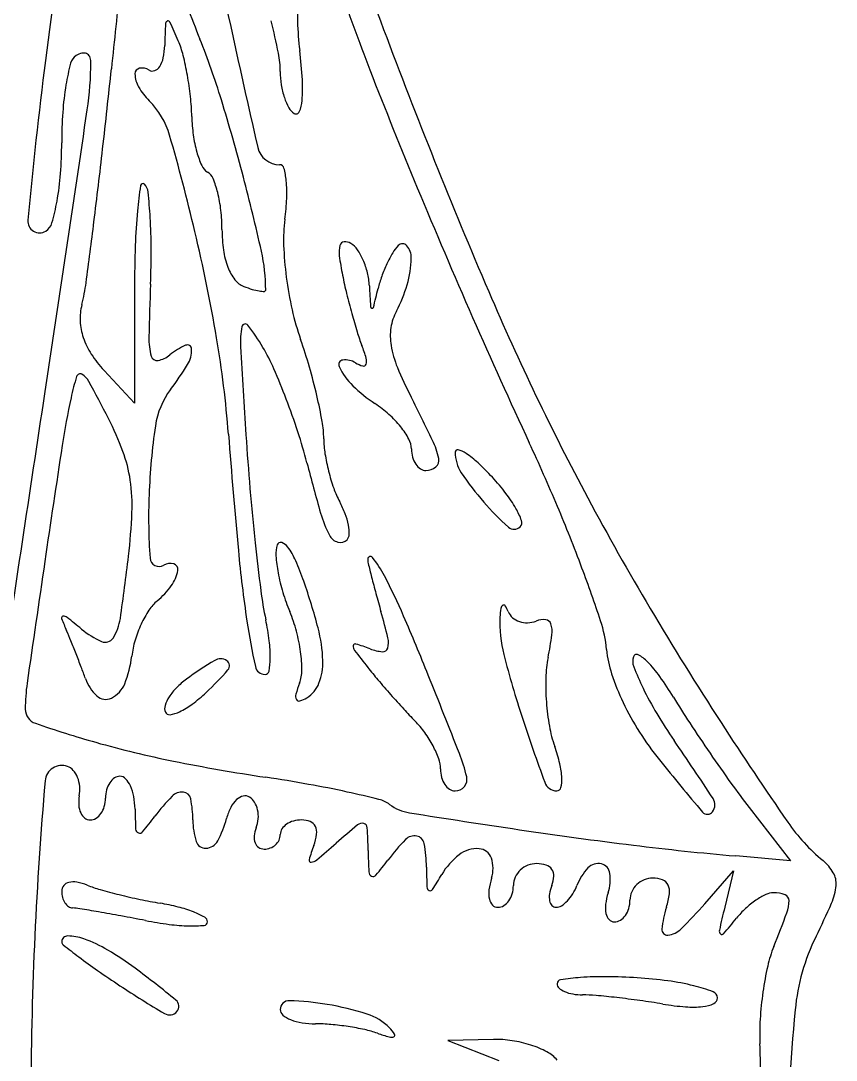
# Model space of a CAD drawing. Extents: x 0.12 to 1.64, y 0.04 to 1.72.
# Drawn here: x 0.551 to 0.8308, y 1.1225 to 1.4794 of the extents above; entities that cross this region are included whole.
import ezdxf

# ---------------------------------------------------------------- set-up
doc = ezdxf.new("R2010")
doc.units = 0
doc.header["$MEASUREMENT"] = 0
doc.layers.add('Outline', color=30, linetype='Continuous')
doc.layers.add('Silk', color=7, linetype='Continuous')

msp = doc.modelspace()

# ---------------------------------------------------------------- linework, layer by layer
at = {"layer": 'Outline'}
for centre, radius, start, end in [((2.771534726169954, 2.260187834783565), 2.237791303800998, 197.8983043384525, 200.5003376524145), ((2.635410331182115, 2.209291661819219), 2.092463153282779, 200.5003265511969, 203.1557525064273), ((1.548427726898953, 1.744403792395504), 0.9102398608580875, 203.1557615905637, 208.1025983610802), ((1.585787047064612, 1.764352820638514), 0.952591750190982, 208.1025363754527, 210.7261101026125), ((1.789797602583568, 1.885611900513249), 1.189918679162248, 210.7261389634688, 212.9466247120435), ((1.946440268313401, 1.987130085727582), 1.376581119561889, 212.9466452604118, 214.6615905236566), ((0.8682030273890013, 1.241592046860404), 0.065694963134063, 214.6615430453433, 230.3098677459701), ((0.8162679045985187, 1.179014001673837), 0.0156270432272982, 30.20735577131417, 50.309777284871), ((0.8234599752928815, 1.183201129218041), 0.0073049090091971, 354.7218154979904, 30.20731344497037), ((0.8110097984442113, 1.184351297035618), 0.019808100184718, 336.4446313960733, 354.7218705373743), ((0.5895168483346954, 1.280914448037163), 0.2614350214487527, 333.6756434933987, 336.4444992033017), ((0.8882657386624089, 1.133105381285056), 0.0718792742035761, 153.6755608156399, 174.6459952771703), ((1.786344173865195, 1.048939267192829), 0.9738930271683924, 174.6459927027518, 177.7647532292767)]:
    msp.add_arc(centre, radius, start, end, dxfattribs=at)
at = {"layer": 'Silk'}
for p, q in [((0.59, 1.387390524999999), (0.59, 1.348114384999999)), ((0.59, 1.348114384999999), (0.57953166, 1.359350829999999)), ((0.800928095, 1.209244989999998), (0.815056215, 1.190989979999999)), ((0.815056215, 1.190989979999999), (0.796278105, 1.192635654999999)), ((0.78571282, 1.17625), (0.79552856, 1.1875)), ((0.79552856, 1.1875), (0.7925053850000002, 1.175)), ((0.713137775, 1.129619609999999), (0.6975, 1.129239219999998)), ((0.6975, 1.129239219999998), (0.715, 1.122363189999999))]:
    msp.add_line(p, q, dxfattribs=at)
for centre, radius, start, end in [((2.771534726169951, 2.260187834783587), 2.237791303800998, 197.8983043384526, 200.5003376524146), ((2.171737519234735, 1.261920164344875), 1.625181112517821, 170.7923384864513, 172.7919104529327), ((2.324293876200642, 2.157968639824229), 1.843766371275346, 201.0484355756323, 201.8045079392154), ((3.762155455829774, 2.158893963270719), 3.212273366559105, 191.9017904853274, 193.006444559804), ((66.37699851152183, -5.427625377556916), 66.15477369789157, 173.9959205789746, 174.0213599049739), ((1.205165558708347, 1.671280833872674), 0.5737509106975799, 198.2086852851621, 201.3340908887854), ((0.7529199354906524, 1.482437542039613), 0.1070472108155126, 176.4328647528073, 181.7271987185952), ((1.14110279423399, 1.454495007035255), 0.5410018224540877, 177.4559811558863, 178.2565145314713), ((0.6015748768815743, 1.478466615983164), 0.0009416298475729, 108.3857215041634, 177.4561047377781), ((0.6015026405802048, 1.478683935571657), 0.000712619178039, 24.21370009302727, 108.385428381371), ((0.2170821098290971, 1.305805839900626), 0.4222170443336938, 23.25392520714419, 24.21396767317256), ((0.3600055841145198, 1.41149221803718), 0.2850753626471519, 11.49588583625557, 13.78672398614472), ((0.7605674762976538, 1.482668098487553), 0.1146982262166228, 181.7271733255909, 186.7544152858071), ((2.635410331182113, 2.209291661819241), 2.092463153282779, 200.5003265511969, 203.1557525064273), ((0.5755897754434623, 1.471708673762949), 0.0247731193238462, 348.4339227731364, 358.2564221455829), ((0.574792547769074, 1.459519415048073), 0.0328783478292, 14.13013576423931, 23.25390559933539), ((0.3629164277455979, 1.373294524451534), 0.2687475251627313, 17.10120358042108, 21.80452668749836), ((0.572321768548062, 1.463743294353996), 0.00441627065537, 121.7174387988909, 165.5101871772959), ((0.573371304665725, 1.462045104077574), 0.006412611377093, 103.1644337907628, 121.7174256209596), ((0.5725061219066871, 1.465744159089509), 0.0026137234887965, 66.90792731583693, 103.1644469303293), ((0.5727060805853798, 1.466213143382228), 0.0021038904376996, 25.34782882115138, 66.9078424967553), ((0.5709223095677145, 1.465368130142574), 0.0040776904322885, 6.82518673945e-05, 25.34790587271825), ((0.5095244749998535, 1.443088786150782), 0.1001827822222392, 10.1541646005603, 14.13009278284069), ((0.6081993765247065, 1.461969291165789), 0.0318006234752965, 2.49253569444e-05, 11.49582490492751), ((0.4622361437289197, 1.447335086202115), 0.1857181610684444, 3.647068952176347, 6.754372436912215), ((2.13158888551028, 1.26699684649982), 1.584712785512938, 172.7918735463159, 174.7870913642952), ((0.6519416789720412, 1.443167224545319), 0.0866519367905321, 165.5101465636873, 170.5376175967592), ((0.4626335480075074, 1.465368252237525), 0.1123664519925538, 351.5553866017735, 359.9999402204545), ((0.5957061345899884, 1.465558833152081), 0.003467300032286, 290.5301942418399, 327.6687496303899), ((0.5909593892211148, 1.468563211905935), 0.0090849403993333, 327.668824239915, 348.4340173933785), ((-2.571332547942456, 1.793149860014301), 3.170632546262658, 353.5217317036497, 354.0213501095426), ((0.5920823698781449, 1.461193314358208), 0.0019490885899346, 100.68950542243, 180.3109943564934), ((0.5990450965198852, 1.461231110709844), 0.0089119178174683, 180.311014719132, 210.5314223025117), ((0.5925760577918562, 1.458577977636041), 0.004610613327075, 58.28253528655604, 100.689640157824), ((0.5961529906535522, 1.464365576183563), 0.0021931169471457, 238.2824997313448, 290.5302264055367), ((0.5006600165675856, 1.441501185888029), 0.1091882859777032, 6.249008455168548, 10.15413998805628), ((0.6697600714797141, 1.461969335690169), 0.0297600714797298, 180.000059086459, 188.8382474197644), ((2.631241091702254, 2.22825870917322), 2.104736142296935, 201.3340030909132, 202.5223069092151), ((0.6636050564890144, 1.441223433493474), 0.0984761787850444, 170.5376852001495, 176.035191912599), ((0.611966694879789, 1.468852056177465), 0.0239134682038484, 210.5314097888754, 224.9999683144966), ((0.6666365003511414, 1.461483642347011), 0.0265989649299867, 188.8382396017751, 198.4530147018524), ((0.6007396264828015, 1.456163248525114), 0.0469336115503017, 355.0081801113649, 3.647040030413431), ((0.5308772606366401, 1.444810016639251), 0.0787904209199807, 1.261830177025009, 6.248984233179428), ((0.6611412331630743, 1.459649973406429), 0.0208058394133313, 198.4530466282679, 209.0045098496887), ((0.5756350234702567, 1.43252041579137), 0.0274672523103176, 16.06156980482925, 44.99998182634), ((-0.0040971317074749, 1.260378031723487), 0.6527385239536092, 14.67744822638725, 17.10119851867898), ((0.647554509517324, 1.45211734038329), 0.0052707301543968, 209.0045950494424, 238.2826189836663), ((0.6346254934459296, 1.453203510033189), 0.0129187319858745, 337.1802492198792, 355.0081099912619), ((-45.34484351079856, 8.266109908913712), 46.42192315008559, 351.4336513503456, 351.5553475745935), ((0.7173308896194277, 1.437499895723749), 0.1523308896194634, 176.0352591994536, 179.9999607788742), ((0.6653319051750765, 1.447771603258836), 0.0556968365926275, 181.2618311031249, 187.8020872230638), ((0.645418977028958, 1.448661966270994), 0.0012086975025355, 238.2826845879513, 337.1803481647067), ((-0.0928835357276739, 1.240048335962294), 0.7231414328760511, 13.35479654353577, 16.06155249163376), ((0.6530975135318507, 1.446095318616438), 0.0433481415572997, 187.8021822909903, 195.6946484312004), ((0.4254504941177922, 1.437500073237556), 0.1395495058822271, 355.6629680172492, 359.9999699303635), ((-1.59072438896135, 1.681803100060779), 2.183722994985457, 352.8609287226057, 353.5216618213519), ((0.6397592371590926, 1.437662064321122), 0.0076620643211226, 193.0064457357235, 269.9999838546276), ((0.6436149670415812, 1.443430826770121), 0.0334983595932904, 195.6946091024233, 204.1400782094021), ((0.6176555795530247, 1.431796826718419), 0.0050512199131079, 204.140015350752, 238.2825777189047), ((0.6397592357396406, 1.428436088524089), 0.0015639114759106, 15.11538726286407, 90.00002709761326), ((0.6157199362268325, 1.421942864594601), 0.0264647122273914, 5.527830109981762, 15.11538025537903), ((0.472433117164229, 1.433936902165729), 0.0924319607805292, 349.7575329385408, 355.6629621160541), ((0.6124455448760558, 1.423366808032821), 0.0048588596211241, 22.57017788420613, 58.28250546456152), ((0.5848591972599415, 1.411900581368938), 0.0347332789243442, 14.1997511861684, 22.57014935991599), ((-0.0827352784831664, 1.239781339240742), 0.7340292483278139, 12.63360506973556, 14.67740593602107), ((0.5998055774936761, 1.420402689428279), 0.0424534255411803, 357.347856592283, 5.527822911767511), ((0.756493719109734, 1.398610009605092), 0.1662309986092749, 171.6124110935373, 174.6395148540664), ((0.5928154802174276, 1.422743684134705), 0.0007831212182751, 45.00005601384211, 171.6125616456541), ((0.5902299343107291, 1.420158137698193), 0.0044396356803014, 6.023929464733663, 45.00001471531343), ((0.3940590924252411, 1.399457129951188), 0.2016996948098717, 3.519912870451948, 6.023867982849615), ((2.901545161448556, 2.340341224116123), 2.397356682011379, 202.5222095579831, 203.6788869338175), ((0.4864468322941208, 1.43140486895009), 0.0781913356566531, 344.136685292433, 349.7574199879165), ((0.5747594401221086, 1.409344975758509), 0.045151350448333, 6.362020953970923, 14.19977681360145), ((0.5573081029594766, 1.422371293503945), 0.0849964713159074, 352.4816230998685, 357.3478243829155), ((0.7848922004755622, 1.395945188464551), 0.1947542350241929, 174.6394757718715, 178.1521195268898), ((0.5603640481810688, 1.407739868991875), 0.0596359518189319, 359.9999913609731, 6.362084264756468), ((0.557420106498662, 1.410615028325699), 0.004006131207371, 174.7870652826255, 301.7174859517955), ((0.5569540136395414, 1.411369179235335), 0.004892689805449, 301.7175034283102, 344.1365651558839), ((-1.950068225702345, 1.726809834683899), 2.545874343408558, 352.3860792612164, 352.8609460022582), ((0.4169117265871173, 1.400862893201642), 0.1788038642189484, 0.079195564575551, 3.519892380368877), ((0.6942787231154643, 1.404294143124114), 0.0531618948867165, 172.4816966019381, 182.1298733762681), ((0.0485738024512799, 1.27363040732657), 0.5777525266906768, 9.653572699406485, 13.35478743490883), ((0.6699472446572033, 1.407739880374409), 0.0499472446572074, 180.0000233720149, 188.1344400033355), ((0.6620577016821886, 1.401896356685768), 0.0016261421170239, 96.08888068081195, 165.4166490858179), ((0.6622771058091647, 1.399839502504408), 0.0036946650911041, 58.28245624769393, 96.08878119454027), ((0.6602429714038004, 1.396548188634587), 0.0075638316381361, 34.47348624194534, 58.28255250628796), ((0.681931701957571, 1.400875276483022), 0.0019954626159169, 40.98563004522442, 136.4549489766924), ((1.050052202380123, 1.387390372676067), 0.4600522023801484, 178.15211759215, 179.9999810292867), ((0.3091006525997935, 1.400714211379388), 0.2866150407291484, 357.6629400526702, 0.0791281452751931), ((0.6473294720922576, 1.404506970020867), 0.0270995895226286, 188.1343296685517, 200.9903769534387), ((0.5739590536979187, 1.386974439434844), 0.0610409463020917, 3.33830550051e-05, 12.63354592231747), ((0.7585773952992364, 1.406685506769452), 0.117505020896247, 182.1299065307355, 187.462264449187), ((0.669612355433391, 1.399930855209311), 0.0094322928556729, 165.4166162690019, 187.4590681056981), ((0.6485456489956534, 1.388516814267662), 0.0217529234252045, 23.64507413582099, 34.47347469163327), ((0.7174200712509364, 1.376802378883539), 0.0450999268624984, 149.4447620955818, 154.8662231829842), ((0.6906025550831727, 1.392633988744989), 0.0139580090633412, 136.4549839865176, 149.4449060145519), ((0.6787983339126292, 1.398152861399925), 0.0061463106244256, 358.414022551447, 40.98562438440509), ((0.7577786119885476, 1.411474179016515), 0.0983510035945659, 187.4591185069134, 191.4041162067689), ((0.6446504843435032, 1.386811421860803), 0.0260050606441335, 13.56405836909624, 23.64504663581408), ((0.7221276824555446, 1.374593942193998), 0.0502998110773529, 154.8663826698887, 160.1460567205275), ((0.6477245964272277, 1.399013247411619), 0.0372319572382672, 344.095856491327, 358.4139782626094), ((0.6383137952285782, 1.401047919647631), 0.0174431171442283, 200.9903968818646, 217.1610256612185), ((0.8206902753386163, 1.424164083758613), 0.1625297467096799, 191.404110947992, 193.6658457131091), ((0.6460877937934245, 1.387158176198117), 0.0245265150665114, 3.030692225265371, 13.5640882645666), ((0.5059808550349639, 1.398495458969368), 0.0679785796018753, 345.9107049295186, 352.3861545107259), ((1.488164516008986, 1.352593340355215), 0.8934303873056328, 177.6628833888316, 178.8337697515864), ((0.6300213929246345, 1.39476253354969), 0.0070378293360695, 217.1610502942149, 249.0064489152977), ((0.766956124430826, 1.407782845238093), 0.1259553021673124, 187.4622064110406, 192.6713290177642), ((1.644197098749321, 1.440004324547673), 0.9749808135884467, 183.0307688082856, 183.4522360872614), ((0.7119644046477182, 1.378263769381202), 0.0394942640119374, 160.1460697027512, 166.4754145398094), ((0.6394470040893516, 1.40137183994929), 0.0458390179253266, 331.8450819037642, 344.0958431144679), ((0.6424485203890327, 1.42714713569912), 0.0417249444278887, 249.0064163837637, 253.1832745672864), ((0.6358003456864334, 1.405150496904296), 0.018745598372222, 253.1832477876946, 260.7801763072481), ((0.6345081877716728, 1.397190010850366), 0.0106809216712528, 260.7802497228564, 270.1483889457931), ((0.6345346472496364, 1.386974476196047), 0.0004653527503652, 270.1480867928942, 359.9998527385118), ((0.8907420460791053, 1.441196834392733), 0.2346225007007377, 193.6658938726573, 195.3835891790824), ((-0.0515574130260458, 1.561914976195844), 0.745803979859999, 345.9618689237239, 346.4754674315025), ((1.548427726898951, 1.744403792395526), 0.9102398608580875, 203.1557615905638, 208.1025983610802), ((0.5910592706019883, 1.377142133576571), 0.0197385869091675, 165.9106983448755, 182.5115886414485), ((0.7332401701940408, 1.400202172707424), 0.0913976378065446, 192.6712186142736, 199.2959735598251), ((0.8743840468997044, 1.436696446065653), 0.2176567224354062, 195.3836691147975, 197.1219897292517), ((0.671639133068264, 1.381333882924924), 0.0006547812307528, 183.452177615565, 252.2620679414595), ((0.6715670561090044, 1.381108547270164), 0.000418198802496, 252.2619072419634, 345.9617564984407), ((0.6954408765998185, 1.371404882022819), 0.017669503755511, 151.8450610158768, 171.372655556316), ((0.5918521573649285, 1.377176901055592), 0.020532235569671, 182.5115569128646, 198.628822507784), ((0.653930248114593, 1.369144559173668), 0.0276012339309526, 169.0301389657616, 183.2975797095262), ((0.6279690432585108, 1.374176736396403), 0.0011568211906317, 37.87116202695987, 169.0301853465834), ((0.5729595225733273, 1.33139744373189), 0.0708426536595744, 30.44456156194148, 37.87116096230829), ((2.69546762231374, 2.249969532205784), 2.172334472364563, 203.6788740599611, 204.9242428656562), ((0.5959849675926172, 1.378570084059373), 0.0248935517998577, 198.628874512766, 213.1026832618597), ((0.6178640585018017, 1.370310382541115), 0.0229496121468555, 178.8338059343326, 195.2317786154086), ((0.7340542263685808, 1.39346642500294), 0.0708190799475982, 197.1220133463731, 201.1364325932541), ((0.6970821768263289, 1.371155864878929), 0.0193295868773589, 171.3726774277336, 189.6287376524312), ((0.6164600167444582, 1.347381720947116), 0.0224727909952957, 113.4876908016922, 129.6902454332605), ((0.6080984546596921, 1.36662331014116), 0.0014929321966875, 1.123199234048263, 113.4878365849153), ((0.2576451339953661, 1.309193629282852), 0.3656780953479326, 4.439586749099126, 9.653519713063512), ((5.176766573736696, 1.629733620558551), 4.557938427482906, 183.2975250958419, 183.678656269815), ((0.5730192477702447, 1.331432446324988), 0.0707734274133602, 23.70446660326879, 30.44463166362855), ((0.4782615816496727, 1.310930203537324), 0.1787570680484436, 16.11140540536808, 19.29592904846201), ((0.6137703042351464, 1.346964741939272), 0.0581407139866502, 16.6004240840349, 21.13651149121825), ((0.7124367674951259, 1.373760768940393), 0.0349035709461266, 189.6286520435927, 202.4671076237851), ((0.6098959273956855, 1.387639489846077), 0.0414998434980634, 213.1027258491155, 222.9732648921361), ((0.5977065275370989, 1.364821695245752), 0.0020581846508886, 195.2317776553169, 280.2268540632036), ((0.5965178253488057, 1.37141055747391), 0.0087534156666261, 280.2267919875004, 309.6901273572296), ((0.5997828121567766, 1.36646027927026), 0.0098101726826392, 328.6977985377069, 1.123164674021047), ((0.6662990456941765, 1.362624650311332), 0.0033273815803068, 340.1494800728904, 16.60063746894785), ((0.5206797946523389, 1.414559786913771), 0.1023890580391586, 322.8975168059398, 328.6978195260088), ((0.4623221347017234, 1.306326190789983), 0.1953481169114306, 13.13193264073203, 16.11137449838196), ((0.6616479190002797, 1.361355384517743), 0.0015879641434762, 97.20779444614136, 205.3848590681), ((0.6811240985813966, 1.370597035669317), 0.0231455541544985, 205.384831224916, 225.4242546627799), ((0.6622966414271041, 1.356225895720646), 0.006758311917717, 58.28253822232667, 97.20786457143272), ((0.6708922829426909, 1.370133939567609), 0.0095915729966649, 238.2825283681019, 254.1943066020751), ((0.6685377735166709, 1.361816431052805), 0.000947230191626, 254.1942513623351, 340.1493154657984), ((0.8099645827479728, 1.414092629143846), 0.1404418753453466, 202.4671437339891, 207.0288895393626), ((0.6514565274725176, 1.331991204661221), 0.0851843679150857, 162.7112046417063, 167.795027290923), ((0.5713214927195036, 1.356933295720715), 0.0012574252727709, 60.87199856849997, 162.7110910908725), ((0.5689939411593702, 1.352756280789817), 0.0060391561307312, 28.24173784602749, 60.87216135708628), ((0.431915535200438, 1.269479090496035), 0.2248788328975644, 20.85656308360093, 23.70447509634429), ((-0.1775347609201219, 0.9517695777312501), 0.8534442771078612, 27.27327976039974, 28.24180185167979), ((0.6238768696786835, 1.336505400062304), 0.0270023002532434, 142.8974812663229, 171.7628126146803), ((0.6996566260024251, 1.389406062444215), 0.0495507441903594, 225.4242493541702, 236.7661916785769), ((-122.2717444553583, 19.85406434443073), 124.2167094595304, 351.3861807851044, 351.4336216898637), ((0.8349666923607793, 1.292298309928126), 0.2729382134405709, 167.7950435019153, 171.3056250930871), ((0.4133649911394839, 1.262411614432759), 0.2447300772625124, 18.05008788814516, 20.85652406880925), ((0.4847785009731618, 1.31156525734358), 0.1722887109247905, 10.1304568847299, 13.13189657598403), ((-0.0020477202199798, 0.9998345629218146), 0.771135727276378, 25.78979283070216, 27.0289738740179), ((0.650627099408213, 1.3145775532131), 0.0399098631840866, 48.09456117746961, 56.7661475622749), ((0.4914821920763885, 1.296679863347037), 0.1007512530135467, 20.26731837175232, 27.27332576823972), ((0.6531580578856412, 1.317397752029324), 0.0361205001537581, 38.74936764491522, 48.09462673478899), ((0.8222809030367809, 1.307783481848322), 0.227474515382053, 171.762812289187, 177.7765717946982), ((0.6198591826190711, 1.335700884191896), 0.0350687450405046, 0.3601124646457259, 10.13045350268982), ((0.6591249639820954, 1.322186649764534), 0.02846951917877, 28.54751713280927, 38.74927729409448), ((3.402335610497812, 1.553346744282073), 2.788476139398753, 184.4395183857752, 185.2648032266824), ((1.494038234359073, 1.39295906826811), 0.867606435606808, 183.6786047763281, 184.9054102894743), ((0.4782090261966498, 1.283543400065233), 0.1765296282426437, 14.46504194206691, 18.05009019801577), ((0.6897320335609678, 1.33614000912351), 0.0348054857563771, 180.3600432057835, 188.9032391318866), ((0.677870395789883, 1.332384725916861), 0.0071296042101228, 7.29950001701e-05, 28.5475251821909), ((0.668654327637173, 1.323917159833722), 0.0262392468034917, 11.49253683720258, 25.78988412236152), ((7.174316277813464, 0.3228811773925422), 6.685981386804707, 171.3056482256245, 171.6507977404742), ((0.539814855201549, 1.31452730514792), 0.0492286608465611, 8.296086120037241, 20.26733840019316), ((0.695847636904126, 1.332384738780403), 0.0108476369041267, 180.0000199675908, 195.0845755314594), ((0.7008464939393858, 1.331284033640695), 0.0008464939393868, 75.48385620349154, 179.9999079941021), ((0.6988672105210373, 1.323639521207812), 0.0087430839114311, 56.02419274223495, 75.48398363155246), ((0.1254955279909437, 1.055705400405805), 0.6615715567944473, 22.8569042944089, 24.92430912284863), ((0.7207873601241709, 1.341005030482487), 0.0662395714082056, 188.9033145580967, 194.181156116301), ((0.6930633557874594, 1.331634275654064), 0.0079639905595688, 195.0845026906781, 214.1007558251456), ((0.6914073217639167, 1.328543219701769), 0.0030207375568945, 310.7359138362176, 11.4925884902896), ((0.7127373944925423, 1.331284039378104), 0.0127373944925428, 180.0000196937395, 213.5427888211992), ((0.6853542894725831, 1.30358757839627), 0.0329232296053468, 46.86033609279007, 56.02414916508021), ((1.33027399669464, 1.503347926112343), 0.7034298842467327, 194.4650496766396, 195.9198845683682), ((0.7206071929624163, 1.340959597129375), 0.0660537640143437, 194.1812342464499, 199.4631989116823), ((0.6912736777669654, 1.330422549290021), 0.0058026881285706, 214.1008472450075, 236.7637168167927), ((0.6899999996679362, 1.328478851075688), 0.00347885107569, 236.7637024068372, 270.0000054690092), ((0.690000003227835, 1.330177302212559), 0.0051773022125606, 269.9999642784403, 310.7359375283293), ((0.7818780946165981, 1.377121545180159), 0.0956922819422763, 213.5427800986116, 221.1287198940593), ((0.6402707964733235, 1.255477264091637), 0.0988559504918756, 42.8234018620506, 46.86027412549328), ((0.5293789639447125, 1.313005539146109), 0.0597749207563903, 357.6708136011678, 8.296145072999577), ((0.6543745707155939, 1.268548170165187), 0.0796266750645587, 37.62460633383251, 42.8234210167304), ((1.518277095581122, 1.395039609771131), 0.8919344245544264, 184.9054251647475, 186.107021242532), ((0.6903377428569897, 1.330262520234103), 0.0339497601552079, 199.4632346060456, 208.1549601786225), ((0.6832432244950968, 1.290799776657955), 0.0431776262079741, 29.4045916997822, 37.62461374357844), ((0.7971256239882349, 1.308760169085029), 0.2023002828819703, 177.7765767682486, 183.9247720710175), ((0.6296894988919758, 1.297804565876196), 0.0348377990189621, 20.77828141728203, 28.15497099110488), ((0.7849478098358296, 1.379802137644946), 0.0997676625980509, 221.1287191719221, 228.0612267963905), ((1.58578704706461, 1.764352820638536), 0.952591750190982, 208.1025363754527, 210.7261101026125), ((0.3924881351828065, 1.318573532712157), 0.196778940958253, 353.2966846345033, 357.67080080454), ((0.6929243936918558, 1.321554956924352), 0.0406605427002228, 195.9198928848186, 207.5329652189272), ((0.6402547931760333, 1.301813416959714), 0.0235375189200116, 10.88176901398134, 20.77815761609258), ((0.695742064772698, 1.297843822803527), 0.0288305151961412, 20.15178435321992, 29.40460581262517), ((0.2292177034689522, 1.099427675805789), 0.5490107863102633, 20.47919353960952, 22.85688307985505), ((0.7209512078520194, 1.307094901842172), 0.0019775198665148, 314.877184227227, 20.15181897268799), ((0.6610814017234719, 1.303062131973734), 0.0025790979151293, 315.0000204651575, 359.459779870771), ((0.6474204032667659, 1.303190931659337), 0.0162407035379366, 359.4598098349808, 10.88176857034486), ((0.7202527278943301, 1.307796388242538), 0.0029674478543916, 228.061346484276, 314.8771083891256), ((1.420435947940524, 1.384571359860824), 0.7935348593734415, 186.1070269360886, 187.2921222767625), ((0.6479395613452905, 1.296426903275886), 0.0094784563517291, 161.3637384154536, 184.2415089990389), ((0.6401162264715811, 1.299065261037065), 0.0012222162739358, 72.57194627903769, 161.3638045319778), ((0.6392383383304336, 1.296268753172738), 0.004153281579175, 36.11013298245853, 72.57179171569875), ((0.6610306751697889, 1.304928816431899), 0.0046933655961029, 207.5330548219026, 253.8625626064619), ((0.6606231556861079, 1.303520377183974), 0.0032271550912078, 253.8625156064025, 315.0000267393265), ((1.036296480462225, 1.335321380224711), 0.4124129617389839, 185.2647434901874, 188.6488446248994), ((0.6915878427530854, 1.29966400601224), 0.0532466103450115, 184.2414867574345, 190.6189230716939), ((0.6222826289601953, 1.283899771927514), 0.025141082257, 23.77700604231494, 36.11026458946163), ((13.17690021458821, -0.5580537486855098), 12.75286363899416, 171.650852857646, 171.8403872530659), ((-0.2310630136756705, 1.391858791621362), 0.8246218866185498, 351.7963646437578, 353.2968050799941), ((0.5983779221610332, 1.295124580326445), 0.0030853781625006, 183.9248012289225, 301.7174426762466), ((0.6022317790108666, 1.28888890289597), 0.004245098331967, 73.36005702284461, 121.7174544790054), ((0.6028755076225197, 1.291042751472424), 0.0019971102946913, 349.8073248982001, 73.36014374001456), ((0.5582240343739433, 1.255677324076365), 0.095141154421791, 19.19346604804523, 23.77697558369024), ((0.6709325923417735, 1.294550324242508), 0.0009325923417738, 38.33951229221538, 179.9999534619326), ((0.6761262322940161, 1.294550329749319), 0.0061262322940178, 180.0000444181582, 193.5596333507886), ((1.091819656276302, 1.394806621798303), 0.4337386114851772, 193.5595596326236, 194.2026457740734), ((0.6402434175857509, 1.270279108719315), 0.0400595312736528, 27.55088195905323, 38.33949328144587), ((0.5920138684370949, 1.29299567567811), 0.0130329210373266, 324.2300040553134, 349.8071502401558), ((0.7022350534873981, 1.301660146758222), 0.0640793234998335, 190.6188611858565, 196.7860649587591), ((0.4911483703970572, 1.192496841242913), 0.2082243737050261, 23.3497226678898, 27.55086614676793), ((0.271303776660012, 1.115146054157234), 0.5040852370710805, 18.28890843397626, 20.47914481216804), ((0.5800811795167486, 1.301592306398718), 0.0277397604196085, 309.6902270264911, 324.2300046766589), ((0.4390478540038638, 1.21419092395882), 0.22133181716001, 14.8535106219291, 19.19349084803285), ((0.9779653981227912, 1.365991579790635), 0.3162945876032665, 194.2026648352892, 195.2520869983961), ((0.7623163073083492, 1.300356128375059), 0.1300488635906187, 187.2920651361526, 191.8052431631158), ((0.7074280132379333, 1.303226626665636), 0.0695034077793138, 196.7860735930808, 202.5886666760893), ((1.150113952764142, 1.412931740399951), 0.4947280585190826, 195.2521251125604, 196.0026971407381), ((0.6070498070124902, 1.269097140311046), 0.0144886978528627, 129.6901740588792, 146.8239970868645), ((0.7171907873995638, 1.277440137641637), 0.0015254433769335, 123.5682109655412, 171.9917816723094), ((0.716680938846672, 1.27820845186435), 0.0006033521169793, 32.21359195070953, 123.5685253918288), ((0.7063662018394246, 1.27170952001186), 0.0127947390254479, 22.13709332593194, 32.21350678912155), ((0.5655000163965699, 1.274389289783965), 0.0005683866976919, 95.98822301885968, 200.7306486396658), ((0.5656419041304865, 1.273036629872702), 0.0019284679322403, 51.71601689211982, 95.98818014550079), ((0.3863916754545498, 1.045936055467179), 0.2912471769292459, 50.45917981459915, 51.71600743471397), ((0.6263184600419685, 1.256499664893194), 0.0375099353624533, 146.8240672795861, 155.2459624770562), ((0.5931806563675164, 1.255696531854634), 0.0542365148997457, 15.05425865314387, 22.58868834005456), ((0.4622290077468164, 1.215648949045178), 0.2208878980849026, 13.57755020590631, 16.00267544302908), ((-0.1100273202085341, 0.9329712177446084), 0.8630264508453493, 21.88891438741661, 23.34970779911862), ((0.7581935952027031, 1.272503313746586), 0.0428530392691907, 177.1185682196864, 194.4880263438528), ((0.7489890795905346, 1.272966615107484), 0.0336368710955133, 171.9919287950958, 177.118587424506), ((0.7232936159513375, 1.278595801677435), 0.0054797848724218, 202.1371172085456, 228.9289785744111), ((0.7242408475895056, 1.279682738864007), 0.0069215477599652, 228.9289563154549, 251.4184235746887), ((1.789797602583566, 1.885611900513271), 1.189918679162248, 210.7261389634688, 212.9466247120435), ((0.6436633912575244, 1.30397252831697), 0.0841427917015848, 200.7306292934666, 203.8127272316755), ((0.5683913524821556, 1.276603882375352), 0.0169022708643471, 327.2647491658444, 351.7963542225225), ((0.6301200850572104, 1.254746693512736), 0.0416962537226857, 155.2458708777378, 163.3626625826402), ((0.8805239454128203, 1.311626964525246), 0.2548486637174964, 188.6488037707348, 192.2205626461664), ((0.5461832100343516, 1.255182920619392), 0.0907545205233665, 7.201808408165002, 11.80524886638344), ((0.6057444416297605, 1.258400728915785), 0.0488723750281619, 1.53822218723112, 14.85342724891139), ((0.7245844138226343, 1.280704654226702), 0.0079996705566648, 251.4182912386426, 272.1623446802496), ((0.7245428338128956, 1.281805581323699), 0.0091013825743904, 272.1624154261567, 290.993610154907), ((0.7304105924454296, 1.266514470484084), 0.0072769159355032, 84.71917876886809, 110.9936663690903), ((0.7308897630409749, 1.271698666477064), 0.0020706223831519, 18.1206689366955, 84.7191091433828), ((0.72475413902263, 1.269690781333751), 0.0085264325447988, 352.3434827517527, 18.12069431794497), ((0.7085005346744557, 1.259641230466182), 0.0436290923679625, 5.127585615982828, 18.28883608015916), ((0.4401408091435107, 1.214154026391479), 0.1383180019645205, 22.23128817365471, 23.81285576489927), ((0.5905904262968181, 1.29328968813178), 0.0295034262469858, 230.4591799440198, 246.2361573024165), ((0.5799671582922244, 1.269162289015772), 0.0031408540811191, 246.2361537813349, 327.2647015513024), ((0.590962756569155, 1.255099943896257), 0.05653325099805, 7.750654218683696, 15.0543093458032), ((0.6703176466563852, 1.265904593085557), 0.0068166216343937, 343.6479368252583, 13.57753499099269), ((0.6105866739386309, 1.285038800957784), 0.1237209280299712, 348.690067187434, 352.3433949818538), ((0.2634284665034265, 1.141926815155757), 0.3292211765955114, 21.40388345550261, 22.23123091765907), ((0.621026099843538, 1.257464182083524), 0.0322049255122161, 163.3626620980209, 173.2137566167897), ((0.5928150923938978, 1.26107544733111), 0.0437518150327592, 359.2566220206915, 7.201737372105245), ((0.6672455901290768, 1.264558487911195), 0.0022042807618665, 172.7670540922891, 217.1367748586524), ((0.6657588330357161, 1.26474717593854), 0.000705598064858, 72.69363577113539, 172.7669182842651), ((0.6388442142687752, 1.178367159396877), 0.0911815836141022, 69.47949591748427, 72.69380755991838), ((0.6767449608024708, 1.279626894794771), 0.0169387225298691, 249.4795766525866, 264.2836621304463), ((0.6752271463755543, 1.264464110795959), 0.0017001602870203, 264.2836795659901, 343.6479436359725), ((0.7891578350847109, 1.266878834905609), 0.0373522822035523, 185.1275671364566, 198.3356448186571), ((0.2536868882341686, 1.138108394997698), 0.3396843825898063, 20.58134495698726, 21.40387963602114), ((0.5519881144736859, 1.265679607856355), 0.0373201537366311, 338.1372555693648, 353.2138244052601), ((0.6194859393199116, 1.256498933635649), 0.0038424163733483, 56.03131371532261, 121.0910006498889), ((0.6098246742645835, 1.260854720455475), 0.0267408010780261, 349.8661150514068, 359.256676623474), ((0.5998405800233348, 1.256308206145499), 0.0475735832060854, 0.067719868521053, 7.750725514018803), ((0.9364777459710971, 1.468449558051295), 0.3399283134012622, 217.1368571520586, 218.378788312211), ((1.062454747991475, 1.351122962240822), 0.3571075511313221, 194.4880570413934, 198.1345110859317), ((0.7724911956156117, 1.252657871297886), 0.0413899400105454, 168.6900341622044, 178.3949470863313), ((0.7659859066326687, 1.259458057231353), 0.0050595375821031, 161.5649735637529, 201.425598129366), ((0.762282907979138, 1.260692398419821), 0.001156231650259, 61.60928019939166, 161.5651019269718), ((0.7564190905880152, 1.249843308495254), 0.0134885917888436, 44.66118405001427, 61.60925361741728), ((0.3914652158765038, 1.189844517770563), 0.1925127346155769, 19.32295624331331, 20.58138809694675), ((0.6855657304514972, 1.146918602583034), 0.1318048630113914, 121.0910683628812, 126.1748910120979), ((0.5447039561180684, 1.323504930891918), 0.1023017900928121, 313.0524186081635, 319.1179375358497), ((0.6204513789922804, 1.257931949148077), 0.0021145253988264, 319.1179911158509, 56.03125944385595), ((0.6347748792308893, 1.258401809094196), 0.003401809094197, 192.220549495844, 270.0000129539315), ((0.6343787024946173, 1.259169645657762), 0.0202277921505507, 339.205648338009, 1.538259574473534), ((0.7994017486143274, 1.35988731660484), 0.1650695437637319, 218.3788570474578, 220.2970749515927), ((0.8575267799159114, 1.29537972757034), 0.1033961934201047, 201.425601774512, 205.8728002840479), ((0.7368152658271953, 1.230470049600735), 0.0410500341575966, 35.44421292375428, 44.66111102425087), ((0.5868864338520356, 1.258367962221144), 0.0145739981183494, 199.3229370083618, 227.7476297955002), ((0.6240784189133614, 1.231007692893552), 0.027633539752847, 126.1749360949309, 135.3758172650339), ((0.6347748801372121, 1.256395185593924), 0.0013951855939244, 269.9999943651457, 349.8661494541789), ((0.6351586809496799, 1.256349936889737), 0.0122554576258985, 339.0064414631077, 0.0677804736535118), ((0.9394695472995204, 1.478661573886705), 0.3487167937331397, 220.2971274128877, 221.3935310853632), ((-3.442614699015623, -0.4059696997236869), 4.454530511521693, 21.51624282564583, 21.88889424718444), ((0.8127213049393324, 1.251530431296258), 0.0816358443629477, 178.3948343938368, 184.2329279538794), ((0.8330726787227734, 1.28143265351302), 0.0836159518354737, 198.3356825395121, 205.5669886011367), ((0.6779988659358375, 1.18860323899028), 0.113245593071317, 31.12180138226916, 35.44414081009457), ((0.6155444850409842, 1.243027953810964), 0.0630427945812535, 171.8404048873567, 179.9782549347062), ((0.5779736807163225, 1.255253100754329), 0.0093208376146426, 295.8913611173057, 338.1372470791461), ((0.6182336371107422, 1.236776309890819), 0.0194214501051824, 135.3758411657931, 147.3603497915882), ((0.6845557114377093, 1.23739455070961), 0.0406536463758996, 159.0064227508685, 164.6138728002685), ((0.6438322747664201, 1.255579633930901), 0.0101155118489972, 301.7174140815114, 339.2056636157416), ((0.8666465510680271, 1.299802588541985), 0.1135318692748297, 205.8727489584103, 210.8663170997892), ((0.5800921355757521, 1.25088863695086), 0.0044694053227071, 227.7475617032191, 295.8913811454388), ((0.6129226017757305, 1.240178015749505), 0.013114414424439, 147.3602621566494, 161.7192473391871), ((0.5751209633065968, 1.290946454767218), 0.057745660392515, 306.8900241096196, 313.0524185185703), ((0.6477987067191276, 1.24750954341258), 0.0025302877454884, 164.6138993637875, 207.0911920697223), ((0.6464303400930304, 1.24680957576151), 0.0009932835373224, 207.0909614705283, 287.6548280226204), ((0.6434338616181, 1.256224256038221), 0.0108733183532139, 287.6550650206231, 301.7174845187207), ((0.9415273594441476, 1.480476303189313), 0.3514604833610586, 221.3936456447424, 222.4884450720537), ((1.019645587874761, 1.394874477994284), 0.2858412479194116, 211.1217009556489, 213.215001342581), ((0.5576466513591294, 1.243049917942625), 0.00514495673325, 179.9781499407524, 250.88780875013), ((0.6034724221562408, 1.243299846238942), 0.0031619413425691, 161.719313010409, 203.0074280695841), ((0.600540185831253, 1.252449207128944), 0.0114216069990704, 278.3167519990735, 295.5597374137927), ((0.594436980554849, 1.265210664034827), 0.0255674154597465, 295.5596608561421, 306.8899434149116), ((0.8145432192445786, 1.364164146110605), 0.1792585967672987, 222.4885077228881, 224.3003917043354), ((0.8135104262356719, 1.251588740387574), 0.0824271169843159, 184.2328611779731, 190.0544642285925), ((0.8465053056878948, 1.287859125839655), 0.0985067212492331, 205.5670668456196, 212.3134144947264), ((0.6019708728715273, 1.24266224611251), 0.0015306277075959, 203.0074103272505, 278.3167029392644), ((0.6611630445113458, 1.214484594666719), 0.0350529664336859, 35.78541768987435, 44.30046311637727), ((1.354973802371039, 1.446928277051196), 0.664916023271037, 198.1345352636543, 200.1451071778091), ((0.916592923857231, 1.329655115990962), 0.1717196132582893, 210.8663473283844, 214.5286109878214), ((0.6802022700359452, 1.596725181819691), 0.3794524131748346, 250.887766834383, 254.1721944140032), ((0.6576338688494185, 1.21194061849038), 0.0394034716501291, 27.98568506703678, 35.78544079128354), ((0.7766198011986193, 1.245047732985755), 0.0449610924627129, 190.0544253118924, 199.2186960179482), ((0.8512313691090458, 1.29084840970734), 0.1040988132997239, 212.3134338738424, 218.7861354516434), ((1.269861840973623, 1.558704578080195), 0.5849206270296003, 213.2149677734362, 214.4401690506647), ((1.946440268313399, 1.987130085727604), 1.376581119561889, 212.9466452604118, 214.6615905236567), ((0.6723520845271941, 1.569033444380641), 0.3506694714415256, 254.1721467540609, 258.6502732548561), ((0.0008954926538416, 0.6996397602526022), 0.9397753862710144, 33.06234094645924, 34.52863452869181), ((0.6625553316731235, 1.214555905032729), 0.033830275079171, 19.7879814789364, 27.98557237885735), ((0.6737558908002991, 1.209189210744741), 0.0639738315963423, 13.66359528730027, 19.21859352191706), ((1.27058244128847, 1.559199063345314), 0.5857945723447151, 214.4401962765866, 215.6649392006737), ((0.7334325422265553, 1.873330784479261), 0.6610365017510853, 258.6501748274893, 261.4364458961372), ((0.684635488806913, 1.22250000571846), 0.0103645111930888, 359.9999683879233, 19.7880516904253), ((0.6488825208540323, 1.207053953772561), 0.0565542943350318, 13.06710281395778, 21.51623387143093), ((0.7103131294933152, 1.218076272352501), 0.0263518757078399, 2.887849489382363, 13.66365494291965), ((1.419560012303525, 1.747569447575663), 0.8332020660059335, 218.786106579319, 220.3857787647722), ((0.565064116532831, 1.217957782982886), 0.0057739629113367, 70.61701687760835, 175.0722833426803), ((0.5654248444018404, 1.218983074593978), 0.0046870648097707, 40.7154474693831, 70.61710839646028), ((0.5624676056240033, 1.216438093134893), 0.0085886275499942, 21.7097268511266, 40.71528232671128), ((0.7061932630431598, 1.222499981303799), 0.0111932630431754, 179.9999042983851, 194.8423316947449), ((1.918887343215678, 1.101235433050116), 1.36461958919851, 175.0723248066174, 177.312518436763), ((0.5603208406355612, 1.215583358578864), 0.0108992921896138, 4.945890179684322, 21.7097796907272), ((0.5882401383760155, 1.213282599264698), 0.0081382053275384, 146.3098339557359, 165.1576462542779), ((0.5863494614819273, 1.214543061122833), 0.0058658886212619, 123.718503597175, 146.3098819024313), ((0.5850000034708374, 1.216565066337846), 0.0034349336621543, 90.00005789466427, 123.7184409553861), ((0.5849999968252932, 1.217368636825403), 0.002631363174597, 43.01273811145359, 89.99993087335949), ((0.5801215087608542, 1.212817345730813), 0.0093032367062648, 24.63529835314889, 43.01273457319472), ((0.5565399889907435, 0.6986326929176393), 0.5269056608599627, 79.81312451808276, 81.4364013976114), ((0.5875852456658012, 0.8714003911106072), 0.3513708053446283, 77.61399833040647, 79.81317203056517), ((0.7032401383760156, 1.221717400735301), 0.0081382053275383, 194.8423537457211, 213.6901660442632), ((0.701349461481927, 1.220456938877165), 0.0058658886212617, 213.6901180975695, 236.281496402826), ((0.7002021200382363, 1.218965340822807), 0.0038704979466913, 320.2770757071663, 13.06710843338591), ((0.7349336028674385, 1.219472116520591), 0.0044721165205934, 200.1451000310877, 270.000027321911), ((0.7250309849536798, 1.218818729464705), 0.011615305146297, 346.4284843839262, 2.887791074604386), ((1.030273958529311, 1.386742916164777), 0.2900086876471156, 215.6649604815788, 217.7374069273354), ((0.5586587506788372, 1.215439540014617), 0.0125675927631012, 349.879983249127, 4.94582699263165), ((0.5911932630431597, 1.2125000186962), 0.0111932630431753, 165.1576683052549, 180.0000957016148), ((0.5744426154686597, 1.210213143903082), 0.0155507719149046, 10.53669833419159, 24.63519225581383), ((0.6062921834533566, 1.209786552387821), 0.00478567582793, 84.52429735998618, 135.9115929411929), ((0.6064758970445058, 1.211703002202831), 0.0028604406274866, 11.30889552591756, 84.524310739114), ((0.5763687351182756, 0.8203264704173886), 0.4036618703919492, 76.02116504847196, 77.61396207390649), ((0.7000000034708375, 1.218434933662152), 0.0034349336621544, 236.281559044612, 269.9999421053345), ((0.6999999999931588, 1.21913328881606), 0.0041332888160603, 270.0000000948336, 320.2769899367847), ((0.7349336040816331, 1.216428239411336), 0.001428239411338, 270.0000368415425, 346.4286760930022), ((0.5838802576762082, 1.210937816246644), 0.0130525152011831, 169.8799935170571, 183.7567785643028), ((0.5784732295166573, 1.21058279475612), 0.0076338443515689, 183.7569006994046, 204.4929982437836), ((0.569288035865524, 1.212500011024049), 0.0107119641344818, 344.4770850005038, 359.9999410349483), ((0.5646367775363448, 1.208389271339815), 0.0255247865871095, 0.8097586935835844, 10.53663367911811), ((0.656970125850429, 1.160695982894518), 0.0753415959110627, 135.9115349638845, 142.7975606868621), ((0.5729573909447085, 1.204999988905438), 0.0370426090552931, 1.71605496875e-05, 11.30880901713036), ((0.6315154358356275, 1.205035539996623), 0.0095148484094321, 133.0227276769796, 153.4159923607792), ((0.6284121432983316, 1.208360780737429), 0.0049664805091614, 103.1871809061802, 133.0228252923812), ((0.6279345804636077, 1.210398895398538), 0.0028731631340785, 58.28256575524771, 103.1870175114333), ((0.6266793269902582, 1.208367852415737), 0.0052607972937314, 31.03414272352878, 58.28254866156675), ((0.6237204055841118, 1.206587566116739), 0.0087140038027702, 12.36017830048098, 31.03406540491185), ((0.6713925049966895, 1.202046740981477), 0.0102919658473767, 53.59966739086749, 76.02103766194487), ((0.6868254319019366, 1.22297920270735), 0.0157146330607449, 233.5996745432783, 260.9795794126144), ((0.7851972250019696, 1.210185370434258), 0.0039409845524015, 322.9991494155703, 33.06235114735147), ((0.5758782798028979, 1.209400589435609), 0.0047822880332082, 204.4929812874222, 231.6448980166811), ((0.573584492993613, 1.210600729942991), 0.0059482161828062, 302.393079853537, 325.1662415522369), ((0.5718962114343062, 1.211775580905082), 0.0080050509857393, 325.1663069176727, 344.4770543063938), ((0.7863807574026156, 1.211523516178478), 0.1962413426969728, 180.8097990976632, 182.8348084290731), ((0.6404334004078281, 1.200572913541541), 0.0194870661661724, 153.4161096483305, 165.3450782217547), ((0.6220716487859504, 1.206226267423324), 0.0104018828640005, 355.3459943997447, 12.36016285989014), ((1.310369356962307, 5.150823407027917), 3.992744570073332, 260.9795877566089, 261.526646820396), ((0.7865870178273824, 1.209138052734592), 0.0022007551245385, 220.3857982614351, 322.999177253797), ((0.5747808156033453, 1.208013717887724), 0.0030137178877242, 231.6450731708504, 269.9999885294033), ((0.5747808146040378, 1.208715131955871), 0.0037151319558727, 270.0000061066354, 302.3930254445921), ((0.4555785020742339, 1.313573789149579), 0.1775026442301599, 320.6199978267925, 322.7976302780744), ((0.6345094573857466, 1.205000006876709), 0.0245094573857475, 180.0000160756902, 197.4613027008103), ((0.5888477401942181, 1.214062812161929), 0.0338332648949031, 331.2912955004203, 345.3450387671932), ((0.6214970045612974, 1.206273061898196), 0.0109784292260628, 339.0063183657791, 355.3459189490931), ((0.6454103737856611, 1.198753326144359), 0.0057803807969718, 124.2514028959196, 146.9387827411981), ((0.6466043123773365, 1.196999898587688), 0.0079017005647428, 105.1739808266526, 124.2514593881144), ((0.6473430712654415, 1.194275928311011), 0.0107240716889893, 89.99998004727556, 105.173984453259), ((0.6473430734675928, 1.197011807686124), 0.0079881923138757, 68.14692830711901, 89.9999890087192), ((0.6491073959348289, 1.201411092583617), 0.0032483039842164, 25.38595591069722, 68.14701740702107), ((0.8903917796210086, 0.9336693709662665), 0.3504681304860144, 129.7112341588175, 131.284780720988), ((0.6680760565674349, 1.201343150625189), 0.0025119076163455, 77.20353027746364, 129.7112907833771), ((0.6682793294312578, 1.202238130733155), 0.0015941335424026, 3.473164540988659, 77.20340276381916), ((0.8682030273889987, 1.241592046860426), 0.065694963134063, 214.6615430453433, 230.3098677459701), ((0.5917984569717764, 1.201888350489416), 0.0014206352277446, 182.8346373004949, 249.8174385955006), ((0.5917625136130523, 1.201790562796694), 0.0013164509780636, 249.8173683846854, 320.6199248041166), ((0.6363638703299097, 1.199000647863116), 0.0053110994385926, 174.2573904169149, 200.3224095769745), ((0.6418992641573203, 1.198443978446715), 0.0108744137083132, 159.006460727492, 174.2573600557135), ((0.6355015821897175, 1.200000003119698), 0.0044984178102838, 334.9102405997706, 359.9999602647789), ((0.6434951440782021, 1.200000002537202), 0.0034951440782029, 146.9387875713217, 180.0000415923001), ((0.6336916021202609, 1.202742529643534), 0.0189505361137339, 339.9643959964625, 351.9573612146166), ((0.6477323307066551, 1.200758579946232), 0.0047703345764427, 351.9573320847272, 25.38591964681007), ((0.5052749367452664, 1.192344601172633), 0.1648984934416177, 0.7576045752001951, 3.47329741408733), ((0.68604752713237, 1.195294739341522), 0.0042653007153258, 79.26904905849081, 135.8749607884877), ((0.6862487207067045, 1.196356384611972), 0.0031847593997717, 9.962784829505178, 79.26904173142285), ((0.9524919234674616, 2.748580037908076), 1.563989855847024, 261.5267139909641, 262.9730694470337), ((0.6143352117877418, 1.198654070860927), 0.0033606728021131, 197.4613387946642, 272.4875889805081), ((0.6142707053592136, 1.200139123424975), 0.0048471256931379, 272.4874700052874, 331.2913105831507), ((0.6344944261216169, 1.198308287252909), 0.0033175636695418, 200.3223958106769, 234.9585655473764), ((0.6346378649010582, 1.200604722394612), 0.0055736698043895, 290.3736756953335, 312.0931908222459), ((0.6349514803885447, 1.200257562540807), 0.0051058294063352, 312.093129020163, 334.9103138418592), ((0.7206211633912795, 1.171041585865262), 0.073578910330115, 159.964408856657, 163.9964697659174), ((0.3397567762650464, 1.560780776657823), 0.4840782265664244, 310.2462919577566, 311.2847135594388), ((0.7379570566273536, 1.144946909598171), 0.0765806048511462, 135.874966968406, 142.7976287203486), ((0.6390118527900066, 1.188058803826363), 0.0511448630013371, 0.7743461777252227, 9.962871368644224), ((0.8837985608736044, 2.191292935389618), 1.002485009300145, 262.9731378650429, 264.9915014031979), ((0.6344650536808581, 1.198266423661278), 0.0032664236612787, 234.9587680106468, 270.0000231388443), ((0.6344650563859294, 1.201070038159399), 0.0060700381593998, 269.9999869180565, 290.3736973526372), ((0.8909581328561927, 1.19744483905387), 0.2208184237253713, 180.7576485932885, 182.6733456594948), ((0.7159227090946265, 1.174296920107582), 0.0237494713680156, 127.7935597603423, 149.7815136341358), ((0.7074879897502866, 1.185173410787514), 0.0099856586720961, 85.81902227237084, 127.7935310119327), ((0.7078644510884458, 1.190323274906724), 0.0048220529952994, 18.7781970540202, 85.81899735339758), ((0.6505307691171005, 1.191144356654685), 0.0006626243377389, 163.9964625872799, 275.779012741552), ((0.6502448549374118, 1.193969315852565), 0.0035020153618509, 275.7791869061289, 310.2462264816842), ((0.5567649610356585, 1.282491355888022), 0.1509035708845073, 320.2745507614107, 322.7975257847658), ((0.9348352476942648, 1.192056674446387), 0.2447055450467295, 180.7742540375192, 182.3581133506455), ((0.7020049207223816, 1.188331015248489), 0.0110110104726665, 342.3911713560435, 18.77820021765111), ((0.7278726523709258, 1.18189130458506), 0.0080785008790577, 111.0754689312297, 133.0277707043233), ((0.7280349440014718, 1.181470253856432), 0.0085297461435662, 89.99999329271206, 111.0756491647007), ((0.7280349492072377, 1.179537597035823), 0.0104624029641762, 72.23526397406152, 90.00002304030552), ((0.7300642652412261, 1.185871552096122), 0.0038113045382303, 34.51197156351704, 72.23533443367145), ((0.7490893345571435, 1.185214302751432), 0.0048172641669258, 76.83940789520057, 136.8231152994155), ((0.7493147849648985, 1.186178505191508), 0.0038270549810454, 7.082275627949378, 76.83938331018479), ((0.8162679045985164, 1.179014001673859), 0.0156270432272982, 30.20735577131416, 50.309777284871), ((0.6720467777402696, 1.187223302659439), 0.0016685635726623, 182.6732743058821, 244.2879957527234), ((0.6718654330937354, 1.186846708500105), 0.0012505814658143, 244.2881992910066, 320.2745505516197), ((0.5601490802912786, 1.265026989782763), 0.1565207951038589, 327.5913941400552, 329.7814013560576), ((0.7269613473043915, 1.18249999616444), 0.0069613473043926, 155.7282676052291, 179.9999684312008), ((0.7275538787593208, 1.182232819552794), 0.0076113295093939, 133.027791936143, 155.7283344912191), ((0.7234313771583575, 1.186245445380182), 0.0104544527167944, 339.0064303466149, 356.7805295468397), ((0.730065331472238, 1.185872283658679), 0.0038100114679768, 356.7805990713767, 34.51199096598973), ((0.7590220908990234, 1.175894378827011), 0.0184378599873778, 136.8231538013118, 159.0063804545699), ((0.7376137038562023, 1.184724743986662), 0.0156180990719212, 342.3911436169053, 7.082240089409512), ((0.8234599752928792, 1.183201129218063), 0.0073049090091971, 354.7218154979904, 30.20731344497037), ((0.5680349182913158, 1.180534947315905), 0.0030349182913167, 140.7455212201148, 180.0000437216576), ((0.5681913964068734, 1.180407079376122), 0.0032369965204084, 103.338492898531, 140.7455272714801), ((0.568996793000184, 1.177010193498872), 0.0067280561497438, 79.40357826362553, 103.3384661133126), ((0.5667175293598607, 1.164826784972952), 0.0191228327129374, 68.42292169913112, 79.40361291988302), ((0.591385755940153, 1.227204422440091), 0.0479554130795618, 248.4228829932165, 254.0621703208524), ((0.6917124111209207, 1.182044851871552), 0.00137665186974, 182.3580809475453, 244.530097216571), ((0.7344453976655938, 1.178034820030649), 0.0230242092308611, 162.3912478115848, 172.465831351113), ((0.7095298721171795, 1.182499989812092), 0.0104701278828254, 344.1108576084097, 5.57513832959e-05), ((0.7473724931897513, 1.17705839075052), 0.0151888506896912, 159.0064164503866, 170.2653674024207), ((0.7257495410985803, 1.188662273907323), 0.0172003458457584, 328.3268160174159, 339.0063466278304), ((0.767545346197223, 1.177318086460153), 0.00758345267995, 133.7415250819729, 156.3365347961084), ((0.7677486123484415, 1.177105676875018), 0.0078774509112724, 111.6249899578917, 133.7414641881783), ((0.7678369449788184, 1.176882885069884), 0.0081171149301174, 90.00003514367916, 111.6250601059896), ((0.767836949729167, 1.175250000602267), 0.0097499993977378, 69.73844834026444, 90.00005717335699), ((0.7700475890281707, 1.181238481344225), 0.0033665185520621, 24.99983920141364, 69.73845351644053), ((0.7682140194795589, 1.180383469526326), 0.0053896405202803, 352.0533875676253, 24.99994094781769), ((0.811009798444209, 1.18435129703564), 0.019808100184718, 336.4446313960733, 354.7218705373743), ((0.5732472479491209, 1.180534956770524), 0.0082472479491293, 180.0000817729006, 194.9828608645475), ((0.5714644644766333, 1.180057829755512), 0.0064017217102975, 194.9828335622171, 213.099059566435), ((0.6301626470169328, 1.362990480000423), 0.1891697916298401, 254.0620919862164, 256.0951220980528), ((0.635170587625217, 1.383217994782881), 0.2100080214809936, 256.0950402132904, 258.1058412929233), ((0.6915155684649557, 1.181631601867567), 0.0009189154860001, 244.5300360495873, 327.5913352137219), ((0.7208956028572496, 1.17982689246481), 0.0093564199817872, 172.4657518937706, 192.2053813214937), ((0.711961180715953, 1.181807912254132), 0.0079422368945309, 324.5646005939784, 344.1108519142661), ((0.7391045066003384, 1.178476816859633), 0.006800076353142, 170.2654431280413, 190.7955792052782), ((0.7279984579071284, 1.187274786097177), 0.0145578566338977, 316.2243152409156, 328.3267560876988), ((0.774445397665594, 1.17303482003065), 0.0230242092308611, 162.3912478115848, 172.465831351113), ((0.7671302040437586, 1.177499996654192), 0.0071302040437593, 156.3364697840954, 179.9999731142877), ((0.7455860694683621, 1.183542109914439), 0.0282369845849769, 342.3912804951444, 352.0534126421245), ((0.8173168246650657, 1.156848827219672), 0.024955659566301, 115.3740290678825, 124.4421950841336), ((0.8093012113208313, 1.173749445500049), 0.0062505544999521, 89.99996627485935, 115.3740649219876), ((0.8093012170942163, 1.168666098827845), 0.0113339011721545, 69.81822038344966, 90.00001058680084), ((0.8124831772035666, 1.177322901681725), 0.0021108265335965, 0.1648529518518325, 69.81827241498947), ((0.5701052722302205, 1.17917180328443), 0.0047792401325802, 213.0989392267796, 234.3397951723539), ((0.568907996426459, 1.177503180319023), 0.0027255186444201, 234.3398817183101, 266.6767403350259), ((0.5674024377153277, 1.151575453152374), 0.0232458837640136, 80.6448520223667, 86.67670449326704), ((0.4408077422403716, 0.3831415879417216), 0.8020377828776128, 80.17691416768383, 80.64490544427635), ((0.6268153999946274, 1.34354866909996), 0.1694683549749759, 258.1057663014652, 260.4674147384979), ((0.5859956966559589, 1.100469059892593), 0.0770147977820904, 75.73202092803601, 80.46741606810644), ((0.59420802812629, 1.132762460909389), 0.0436935412421066, 68.49324129968196, 75.73210286935911), ((0.7159943843972619, 1.178766739655433), 0.0043418545597843, 192.2055101698476, 223.2725560161604), ((0.7146630596183456, 1.177513365327235), 0.0025133653272364, 223.2725435176522, 270.0000087003675), ((0.7146630598824119, 1.178871239580073), 0.0038712395800738, 270.0000017403502, 301.7165875579016), ((0.7135444327710962, 1.18068127228628), 0.0059990424402334, 301.7166208339769, 324.5646662193895), ((0.7356148208454087, 1.177811407043515), 0.0032475171500455, 190.7956536418332, 222.5729391096033), ((0.7346219759851853, 1.17689931067207), 0.0018993106720761, 222.5730774300198, 270.0001211133863), ((0.7346219811304482, 1.178466250544604), 0.0034662505446056, 269.999981314129, 302.4336585706195), ((0.7306219078082272, 1.184761154771399), 0.010924561734654, 302.4337311954138, 316.224200274129), ((0.7608956028572496, 1.174826892464811), 0.0093564199817872, 172.4657518937706, 192.2053813214937), ((0.7519611807159531, 1.176807912254131), 0.0079422368945309, 324.5646005939784, 344.1108519142661), ((0.7495298721171796, 1.177499989812092), 0.0104701278828254, 344.1108576084097, 5.57513832959e-05), ((0.8080327173063427, 1.163722380570055), 0.0372794675281059, 162.3912429871968, 174.1590689273151), ((0.666767142134043, 1.280031270845775), 0.1578563475485112, 314.5868479282222, 318.8949830396767), ((1.271648279993782, 1.059117866785729), 0.4929569784690277, 166.4039237271364, 167.3426525289502), ((0.8214531705388912, 1.151150197692591), 0.0320086320758611, 132.8990633869301, 141.1010031943839), ((0.8205818070464733, 1.152087944866434), 0.0307285367287027, 124.442173086452, 132.8990857743923), ((0.8027987502984956, 1.17729504024734), 0.0117952935163058, 339.4737497407438, 0.1648386948358389), ((0.589516848334693, 1.280914448037185), 0.2614350214487527, 333.6756434933987, 336.4444992033017), ((0.4579755801283737, 0.4822950976216715), 0.7014089940565654, 79.538174964434, 80.17690666069434), ((0.4024470378039796, 0.1815685431626494), 1.007219195928935, 79.05119542312644, 79.5382088159319), ((0.5982843051563349, 1.143106983037487), 0.0325748555067667, 61.0248303234914, 68.49332596101807), ((0.6131856200088465, 1.170017160844647), 0.0018143799911537, 359.9999733271188, 61.02486958731611), ((0.7559943843972619, 1.173766739655434), 0.0043418545597843, 192.2055101698476, 223.2725560161604), ((0.7546630596183455, 1.172513365327235), 0.0025133653272364, 223.2725435176522, 270.0000087003675), ((0.7535444327710961, 1.175681272286281), 0.0059990424402334, 301.7166208339769, 324.5646662193895), ((0.5787879053541211, 1.346949541293442), 0.2797987024782202, 319.6814334331297, 321.1009755126533), ((0.3124920647795137, 1.36086974520793), 0.5353412018815358, 338.1439975383198, 339.4737030686771), ((0.6187233704640827, 1.299547098134155), 0.1314868686220972, 259.0512700423793, 262.6484620215141), ((0.6100691149715362, 1.232469356522837), 0.0638531524903004, 262.6485193801585, 268.8232807140071), ((0.609749194832024, 1.216898393766479), 0.0482789035502672, 268.8233810479589, 274.907908811873), ((0.6137748521922071, 1.170017160716452), 0.0012251478077932, 274.9079537638248, 359.9999664940485), ((0.7546630598824118, 1.173871239580073), 0.0038712395800738, 270.0000017403502, 301.7165875579016), ((0.772806841066288, 1.167325921554315), 0.0018697532606215, 174.1590913296846, 275.4044510661806), ((0.7722704864723471, 1.172995310276565), 0.0075644564780342, 275.4044149041692, 314.5868353556504), ((1.723305702498239, 1.110414427439603), 1.168822673694617, 177.3124413234695, 179.9341818257734), ((0.5670132058584838, 1.163164431278461), 0.002013205858484, 89.21877403351365, 180.0000363849765), ((0.5668066765299434, 1.148016646838242), 0.0171623981739437, 70.13704783737816, 89.21885076828663), ((0.5563715798843673, 1.119131614777004), 0.0478745508041516, 59.27413968460586, 70.1370694481217), ((0.7919910770541229, 1.166838142285172), 0.0013527778303708, 167.3425599620633, 227.1102356011072), ((0.7915667706903223, 1.166381369752705), 0.0007293381486229, 227.1101879033591, 319.6813234112842), ((0.8882657386624062, 1.133105381285077), 0.0718792742035761, 153.6755608156399, 174.6459952771703), ((0.5663815183576713, 1.163164428487077), 0.0013815183576719, 179.9999372545173, 232.0675602340319), ((0.8197726374903975, 1.488281130735924), 0.4135804137182709, 232.0676791266492, 233.0002200874075), ((0.5235403846816729, 1.063894390225245), 0.1121321445547653, 53.52330833938793, 59.27413893788782), ((0.8504252026257416, 1.145101671934407), 0.0442516916543186, 158.1439677560623, 167.3391285720803), ((0.6996176376360931, 1.328829304120863), 0.213925438822379, 233.0003035948605, 235.1369159023064), ((0.7992239864692995, 1.471807945608099), 0.3881790374922982, 235.1369208592297, 236.5046694695418), ((0.3877964932942104, 0.8802916662315375), 0.3404660323306507, 50.53049831527593, 53.52323053731914), ((0.9176368041372167, 1.130003063179159), 0.1131383185428564, 167.3391067232951, 171.9008525286687), ((0.7364085774215102, 1.148752573751307), 0.0014153947615644, 98.10231248462576, 180.1041866006184), ((0.7506251131533471, 1.048890519983305), 0.1022843179786679, 94.2367897743733, 98.1022840218754), ((0.7507823189529295, 1.046770033011252), 0.1044106243179573, 89.36080264042066, 94.23685434632044), ((0.7496396681147403, 0.94435822397616), 0.2068288076682521, 86.43701888648123, 89.3607784833763), ((0.7531795453359679, 1.00121121775553), 0.1498657175800721, 82.38611995662536, 86.43696803820963), ((0.7624271994317371, 1.070392302652801), 0.0800692877730497, 75.9098900145713, 82.38602659633938), ((0.7815043410812855, 1.44503143255656), 0.356070355117516, 236.5046421067849, 239.4038830674857), ((0.7369184819708238, 1.14875349727024), 0.0019253001471881, 180.1040767254723, 228.5147201893732), ((0.7404756086305503, 1.152776209543562), 0.0072951571385017, 228.5148759975435, 246.5140316853082), ((0.7424854634965719, 1.157401627994147), 0.0123383716317995, 246.5139786026493, 260.2660837698873), ((0.7665616123525753, 1.086864284568467), 0.0630863681645701, 69.6256244692871, 75.909854413675), ((0.7877376755196367, 1.143883041472165), 0.0022623244803638, 359.9999627158454, 69.62562963379229), ((0.9245219349801207, 1.129023322229535), 0.1200928076721607, 171.9008779199028, 176.3964156626023), ((0.6024868291747835, 1.141014506209079), 0.0027259849473588, 318.9120988662917, 50.53046923313889), ((0.6430663067047888, 1.139874999757531), 0.0030663067047886, 88.14525560057803, 179.999995469329), ((0.6400056227951993, 1.045357176721944), 0.0976336724150637, 80.5048651267714, 88.14529033585207), ((0.743879461625025, 1.1655282008124), 0.0205836379434961, 260.2662318696936, 269.6396334968223), ((0.743405223965593, 1.09011583419287), 0.0548302198050528, 84.83261961985708, 89.63971798944378), ((0.7215946769147165, 0.8489361665686502), 0.2969940735033025, 83.4568659720905, 84.83263570416729), ((0.7173811559783906, 0.8122040934371213), 0.3339670224669618, 82.07460853888672, 83.45679516594944), ((0.7206279231608442, 0.8355272692207822), 0.3104189434422155, 80.61447950961912, 82.07458539988637), ((0.7878659728867206, 1.143883040985038), 0.0021340271132797, 294.1579214511828, 359.9999735530318), ((0.6019921181343247, 1.141445886029395), 0.0033823595072924, 239.4038953811937, 318.9121013679896), ((0.6424097324796288, 1.139875000780315), 0.0024097324796287, 180.0000185534489, 230.7686685354451), ((0.639877112587304, 1.044588505313136), 0.0984130122673859, 72.32172543906901, 80.50489623492938), ((0.7869356412145817, 1.23668914685621), 0.096185982181519, 260.614506754536, 265.3208079867416), ((0.7815865094019446, 1.171335935842034), 0.0306142245337962, 265.3208335565853, 276.367148551296), ((0.7835848251687924, 1.153427765053957), 0.0125949058208521, 276.3671981865737, 294.1579272349882), ((1.786344173865193, 1.048939267192852), 0.9738930271683924, 174.6459927027518, 177.7647532292767), ((0.6474082603467686, 1.145996978210897), 0.0103131424082041, 230.7687206613507, 248.0411033770035), ((0.6501709880568888, 1.152849237966107), 0.017701384970002, 248.0412487457285, 261.1935904925336), ((0.65209109312719, 1.165243112519352), 0.0302431125193653, 261.1935676505396, 269.9999467128501), ((0.664012652234749, 1.120314154424034), 0.0189340955200262, 44.57509052935971, 72.32183108437431), ((0.8823806722542977, 1.131677205110126), 0.0778680623388402, 176.3963661814971, 182.6160145696555), ((0.6520910297062544, 1.075277355172795), 0.0597226448272135, 84.91018766515606, 89.99996614043688), ((0.6488781794140315, 1.039205308390439), 0.095937489381185, 81.34165395827058, 84.91020504859578), ((0.6495898123552597, 1.043878592905739), 0.091210332772401, 77.73277439263671, 81.34165182218113), ((0.6612707557641235, 1.097600012403149), 0.0362336527004365, 70.54148370986164, 77.7327224209375), ((0.6968577611735342, 1.19832651675703), 0.0705945441081033, 250.5415354023991, 253.9797117716373), ((0.6658497790871482, 1.1221242112196), 0.0163550761958041, 34.97249478246594, 44.57514451604813), ((0.6787481121215704, 1.131146494344622), 0.0006144095055139, 293.8520728487162, 34.97266450164483), ((0.6780329142483664, 1.132764100429624), 0.0023830692930526, 253.9797061818983, 293.8518912845727), ((0.7140339532585421, 1.092778828697281), 0.0368516797780745, 81.34246269170629, 91.3934858493644), ((0.7134992714969913, 1.089267134800508), 0.040403845119162, 71.96176711092623, 81.34249032743506), ((0.6235021370291021, 1.119849220988254), 0.1812805382916425, 359.4144936675604, 2.615973569689495), ((0.7154011813702899, 1.095107314333801), 0.0342617804706005, 61.97366651082132, 71.96178469619302), ((0.7260114211670678, 1.115040158692635), 0.0116809152795019, 39.69010988955274, 61.97368511834971)]:
    msp.add_arc(centre, radius, start, end, dxfattribs=at)

doc.saveas('drawing.dxf')
